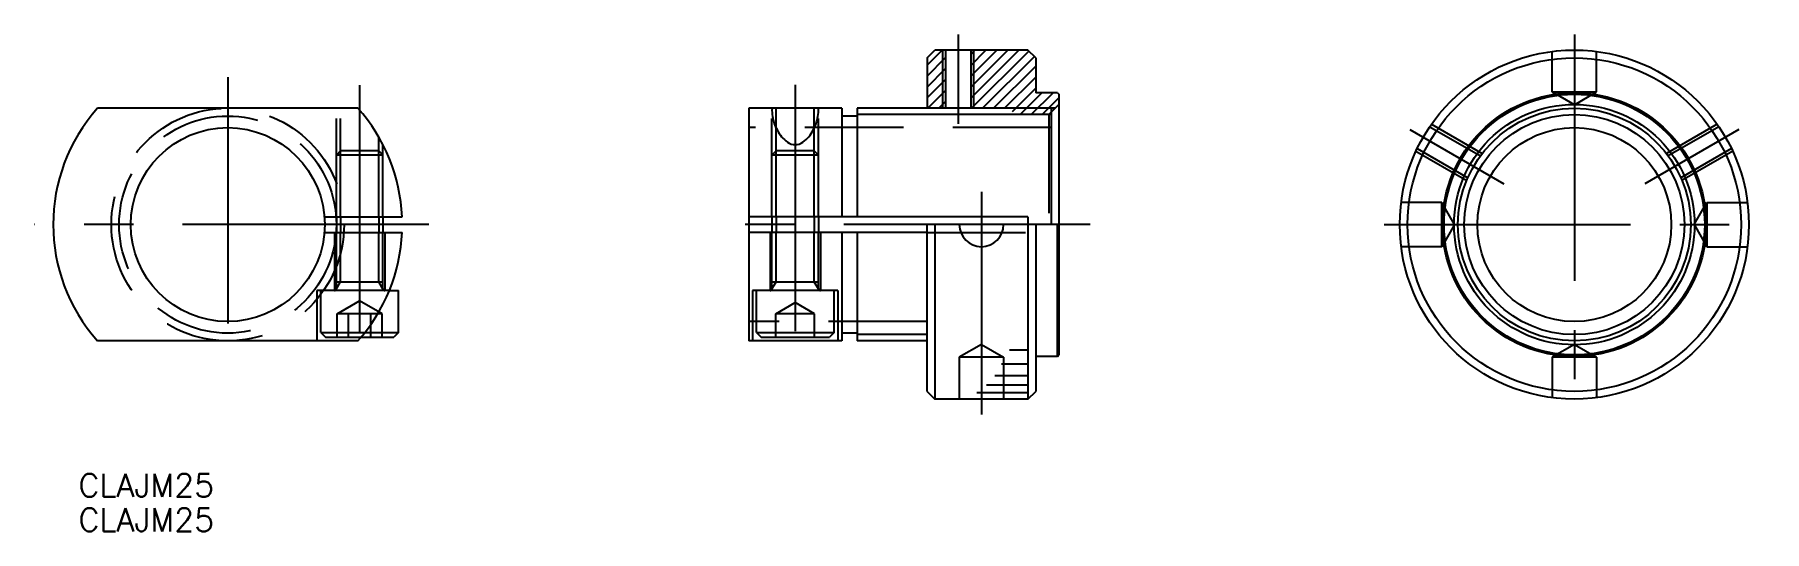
# Model space of a CAD drawing. Extents: x -198 to 24, y -40 to 24.
import ezdxf

# ---------------------------------------------------------------- set-up
doc = ezdxf.new("R2010")
doc.units = 0
doc.linetypes.add('CENTER', pattern=[50.8, 31.75, -6.35, 6.35, -6.35])
doc.linetypes.add('DASHED', pattern=[19.05, 12.7, -6.35])
doc.layers.get('0').update_dxf_attribs({"linetype": 'CONTINUOUS'})
doc.layers.add('CENTER', color=1, linetype='CENTER')
doc.styles.get("Standard").update_dxf_attribs({"font": 'txt.shx', "height": 3, "bigfont": 'bigfont.shx'})

# ---------------------------------------------------------------- blocks, each defined once
blk = doc.blocks.new('*U2')
at = {"color": 7, "linetype": 'CONTINUOUS'}
blk.add_text('CLAJM25', height=3, dxfattribs=at).set_placement((-192.81, -35.12))
blk = doc.blocks.new('*U3')
at = {"color": 7, "linetype": 'CONTINUOUS'}
blk.add_text('CLAJM25', height=3, dxfattribs=at).set_placement((-192.81, -39.56))

msp = doc.modelspace()

# ---------------------------------------------------------------- linework, layer by layer
at = {"color": 7, "linetype": 'CONTINUOUS'}
for p, q in [((-83.43, 21.5), (-82.43, 22.5)), ((-70.43, 22.5), (-82.43, 22.5)), ((-81.05, 22.5), (-81.05, 15)), ((-77.81, 22.5), (-77.81, 15)), ((-69.43, 21.5), (-70.43, 22.5)), ((-83.43, 21.5), (-83.43, 15)), ((-69.43, 21.5), (-69.43, 17)), ((-66.63, 17), (-69.43, 17)), ((-66.63, 17), (-66.43, 16.8)), ((-66.43, 16.8), (-66.43, -16.8)), ((-156.81, 15), (-190.35, 15)), ((-94.43, 15), (-106.43, 15)), ((-106.43, 15), (-106.43, -15)), ((-102.89, 12.48), (-102.89, 15)), ((-97.97, 12.48), (-97.97, 15)), ((-94.43, 15), (-94.43, 1)), ((-92.43, 14), (-94.43, 14)), ((-92.43, 15), (-92.43, 1)), ((-67.43, 15), (-92.43, 15)), ((-66.43, 15.5), (-67.43, 14.5)), ((-67.43, 15), (-67.43, 0)), ((-161.12, 1), (-151.1, 1)), ((-159.58, 1), (-159.58, -1)), ((-153.58, 1), (-153.58, -1)), ((-70.43, 1), (-106.43, 1)), ((-103.43, 1), (-103.43, -1)), ((-97.43, 1), (-97.43, -1)), ((-83.43, -21.5), (-83.43, 0)), ((-82.43, 0), (-82.43, -22.5)), ((-70.43, 1), (-70.43, -22.5)), ((-69.43, 0), (-69.43, -21.5)), ((-66.63, -17), (-66.63, 0)), ((-161.12, -1), (-151.1, -1)), ((-83.43, -1), (-106.43, -1)), ((-94.43, -1), (-94.43, -15)), ((-92.43, -1), (-92.43, -15)), ((-152.74, -8.5), (-151.58, -8.5)), ((-151.58, -13.9), (-151.58, -8.5)), ((-94.93, -8.5), (-105.93, -8.5)), ((-105.93, -8.5), (-105.93, -15)), ((-105.43, -13.9), (-105.43, -8.5)), ((-95.43, -13.9), (-95.43, -8.5)), ((-94.93, -8.5), (-94.93, -15)), ((-156.81, -15), (-190.35, -15)), ((-156.37, -14.5), (-152.18, -14.5)), ((-155.88, -13.9), (-151.58, -13.9)), ((-151.58, -13.9), (-152.18, -14.5)), ((-94.43, -15), (-106.43, -15)), ((-105.43, -13.9), (-95.43, -13.9)), ((-105.43, -13.9), (-104.83, -14.5)), ((-104.83, -14.5), (-96.03, -14.5)), ((-95.43, -13.9), (-96.03, -14.5)), ((-92.43, -14), (-94.43, -14)), ((-83.43, -15), (-92.43, -15)), ((-66.63, -17), (-69.43, -17)), ((-66.63, -17), (-66.43, -16.8)), ((-83.43, -21.5), (-82.43, -22.5)), ((-70.43, -22.5), (-69.43, -21.5)), ((-70.43, -22.5), (-82.43, -22.5))]:
    msp.add_line(p, q, dxfattribs=at)
at = {"color": 3, "linetype": 'CONTINUOUS'}
for p, q in [((-83.43, 20.57), (-81.5, 22.5)), ((-81.43, 22.5), (-81.43, 15)), ((-77.81, 21.95), (-77.26, 22.5)), ((-77.81, 20.53), (-75.84, 22.5)), ((-77.81, 19.12), (-74.43, 22.5)), ((-77.81, 17.7), (-73.02, 22.5)), ((-77.81, 16.29), (-71.6, 22.5)), ((-77.69, 15), (-70.31, 22.38)), ((-77.43, 22.5), (-77.43, 15)), ((-83.43, 19.15), (-81.05, 21.53)), ((-83.43, 17.74), (-81.05, 20.12)), ((-76.27, 15), (-69.6, 21.67)), ((-74.86, 15), (-69.43, 20.43)), ((-83.43, 16.33), (-81.05, 18.71)), ((-73.45, 15), (-69.43, 19.01)), ((-83.34, 15), (-81.05, 17.29)), ((-81.93, 15), (-81.05, 15.88)), ((-72.43, 14.6), (-69.43, 17.6)), ((-71.43, 14.19), (-68.62, 17)), ((-70.01, 14.19), (-67.2, 17)), ((-68.6, 14.19), (-66.43, 16.36)), ((-97.43, 14.73), (-97.43, 14.72)), ((-67.43, 14.19), (-92.43, 14.19)), ((-66.93, 15), (-67.43, 15)), ((-159.03, 1), (-159.03, -1)), ((-154.12, 1), (-154.12, -1)), ((-102.89, 1), (-102.89, -1)), ((-97.97, 1), (-97.97, -1)), ((-83.43, -14.19), (-92.43, -14.19)), ((-70.43, -16.2), (-72.8, -16.2)), ((-70.43, -19.5), (-74.7, -19.5)), ((-70.43, -18), (-73.83, -18)), ((-70.43, -21.7), (-77.04, -21.7)), ((-70.43, -20.7), (-75.78, -20.7))]:
    msp.add_line(p, q, dxfattribs=at)
at = {"color": 3, "linetype": 'DASHED'}
for p, q in [((-2.85, 17.1), (-2.85, 22.32)), ((2.85, 17.1), (2.85, 22.32)), ((0, 15.45), (-2.85, 17.1)), ((-2.85, 17.1), (2.85, 17.1)), ((0, 15.45), (2.85, 17.1)), ((-159.58, 1), (-159.58, 15)), ((-159.03, 1), (-159.03, 15)), ((-103.43, 1), (-103.43, 15)), ((-97.43, 1), (-97.43, 15)), ((-67.43, 14.5), (-67.74, 14.19)), ((-67.74, 14.19), (-67.74, 0)), ((-154.12, 1), (-154.12, 11.3)), ((-67.43, 12.5), (-106.43, 12.5)), ((-102.89, 1), (-102.89, 12.48)), ((-97.97, 1), (-97.97, 12.48)), ((-18.62, 12.62), (-12.1, 8.86)), ((-18.41, 12.94), (-11.87, 9.17)), ((18.41, 12.94), (11.87, 9.17)), ((18.62, 12.62), (12.1, 8.86)), ((-159.03, 9.5), (-159.58, 8.96)), ((-153.58, 8.96), (-159.58, 8.96)), ((-154.12, 9.5), (-159.03, 9.5)), ((-154.12, 9.5), (-153.58, 8.96)), ((-153.58, 1), (-153.58, 10.31)), ((-102.89, 9.5), (-103.43, 8.96)), ((-97.43, 8.96), (-103.43, 8.96)), ((-97.97, 9.5), (-102.89, 9.5)), ((-97.97, 9.5), (-97.43, 8.96)), ((-20.41, 9.47), (-13.87, 5.7)), ((-20.24, 9.82), (-13.72, 6.05)), ((20.24, 9.82), (13.72, 6.05)), ((20.41, 9.47), (13.87, 5.7)), ((-17.1, 2.85), (-22.32, 2.85)), ((-15.45, 0), (-17.1, 2.85)), ((-17.1, -2.85), (-17.1, 2.85)), ((15.45, 0), (17.1, 2.85)), ((17.1, 2.85), (17.1, -2.85)), ((17.1, 2.85), (22.32, 2.85)), ((-15.45, 0), (-17.1, -2.85)), ((15.45, 0), (17.1, -2.85)), ((-159.83, -1), (-159.83, -8.5)), ((-159.58, -8.25), (-159.58, -1)), ((-159.03, -7.38), (-159.03, -1)), ((-154.12, -7.38), (-154.12, -1)), ((-153.58, -8.25), (-153.58, -1)), ((-153.33, -1), (-153.33, -8.5)), ((-103.68, -1), (-103.68, -8.5)), ((-103.43, -8.25), (-103.43, -1)), ((-102.89, -7.38), (-102.89, -1)), ((-97.97, -7.38), (-97.97, -1)), ((-97.43, -8.25), (-97.43, -1)), ((-97.18, -1), (-97.18, -8.5)), ((-83.43, -1), (-70.43, -1)), ((-17.1, -2.85), (-22.32, -2.85)), ((17.1, -2.85), (22.32, -2.85)), ((-162.08, -8.5), (-162.08, -15)), ((-152.74, -8.5), (-162.08, -8.5)), ((-161.58, -13.9), (-161.58, -8.5)), ((-159.61, -8.38), (-159.03, -7.38)), ((-159.58, -7.38), (-153.58, -7.38)), ((-153.54, -8.38), (-154.12, -7.38)), ((-103.47, -8.38), (-102.89, -7.38)), ((-103.43, -7.38), (-97.43, -7.38)), ((-97.4, -8.38), (-97.97, -7.38)), ((-159.46, -11.5), (-156.58, -9.83)), ((-153.69, -11.5), (-156.58, -9.83)), ((-102.93, -11.5), (-100.43, -10.06)), ((-97.93, -11.5), (-100.43, -10.06)), ((-159.46, -14.5), (-159.46, -11.5)), ((-153.69, -11.5), (-159.46, -11.5)), ((-158.02, -14.5), (-158.02, -11.5)), ((-155.13, -14.5), (-155.13, -11.5)), ((-153.69, -14.5), (-153.69, -11.5)), ((-83.43, -12.5), (-106.43, -12.5)), ((-102.93, -14.5), (-102.93, -11.5)), ((-97.93, -11.5), (-102.93, -11.5)), ((-97.93, -14.5), (-97.93, -11.5)), ((-161.58, -13.9), (-155.88, -13.9)), ((-161.58, -13.9), (-160.98, -14.5)), ((-160.98, -14.5), (-156.37, -14.5)), ((-76.43, -15.45), (-79.28, -17.1)), ((-76.43, -15.45), (-73.58, -17.1)), ((0, -15.45), (-2.85, -17.1)), ((0, -15.45), (2.85, -17.1)), ((-73.58, -17.1), (-79.28, -17.1)), ((-79.28, -17.1), (-79.28, -22.5)), ((-73.58, -17.1), (-73.58, -22.5)), ((2.85, -17.1), (-2.85, -17.1)), ((-2.85, -17.1), (-2.85, -22.32)), ((2.85, -17.1), (2.85, -22.32))]:
    msp.add_line(p, q, dxfattribs=at)
at = {"color": 7, "linetype": 'CONTINUOUS'}
for centre, radius in [((0, 0), 22.5), ((0, 0), 21.5), ((0, 0), 17), ((0, 0), 16.8), ((0, 0), 15.5), ((0, 0), 14.19), ((-173.58, 0), 12.5), ((0, 0), 12.5)]:
    msp.add_circle(centre, radius, dxfattribs=at)
at = {"color": 3, "linetype": 'DASHED'}
for radius in [15, 14]:
    msp.add_circle((-173.58, 0), radius, dxfattribs=at)
at = {"color": 3, "linetype": 'CONTINUOUS'}
msp.add_circle((0, 0), 15, dxfattribs=at)
at = {"color": 7, "linetype": 'CONTINUOUS'}
for centre, radius, start, end in [((-173.58, 0), 22.5, 138.1897, 221.8103), ((-173.58, 0), 22.5, 2.5473, 41.8103), ((-99.11, 14.73), 4.32, 176.4493, 190.6759), ((-98.02, 14.85), 5.42, 189.7544, 209.141), ((-102.85, 14.85), 5.42, 330.859, 350.2456), ((-101.76, 14.73), 4.32, 349.3241, 3.5507), ((-98.87, 14.09), 4.31, 205.8594, 233.6227), ((-101.99, 14.09), 4.31, 306.3773, 334.1406), ((-100.43, 12.05), 1.74, 235.0875, 304.9125), ((-76.43, 0), 2.85, 180, 0), ((-173.58, 0), 22.5, 318.1897, 357.4527)]:
    msp.add_arc(centre, radius, start, end, dxfattribs=at)
at = {"color": 3, "linetype": 'DASHED'}
for centre, start, end in [((-159.83, -8.25), 270, 0), ((-153.33, -8.25), 180, 270), ((-103.68, -8.25), 270, 0), ((-97.18, -8.25), 180, 270)]:
    msp.add_arc(centre, 0.25, start, end, dxfattribs=at)
at = {"layer": 'CENTER', "color": 1, "linetype": 'CENTER'}
for p, q in [((-79.43, 24.5), (-79.43, 13)), ((0, 24.5), (0, -24.5)), ((-173.58, 19), (-173.58, -19)), ((-156.58, 17.98), (-156.58, -17.52)), ((-100.43, 18), (-100.43, -18)), ((-21.22, 12.25), (-9.09, 5.25)), ((21.22, 12.25), (9.09, 5.25)), ((-76.43, 4.22), (-76.43, -24.5)), ((-147.64, 0), (-198.48, 0)), ((-62.43, 0), (-110.43, 0)), ((-24.5, 0), (24.5, 0))]:
    msp.add_line(p, q, dxfattribs=at)

# ---------------------------------------------------------------- block references
at = {"color": 7, "linetype": 'CONTINUOUS'}
for name in ['*U2', '*U3']:
    msp.add_blockref(name, (0, 0), dxfattribs=at)

doc.saveas('drawing.dxf')
